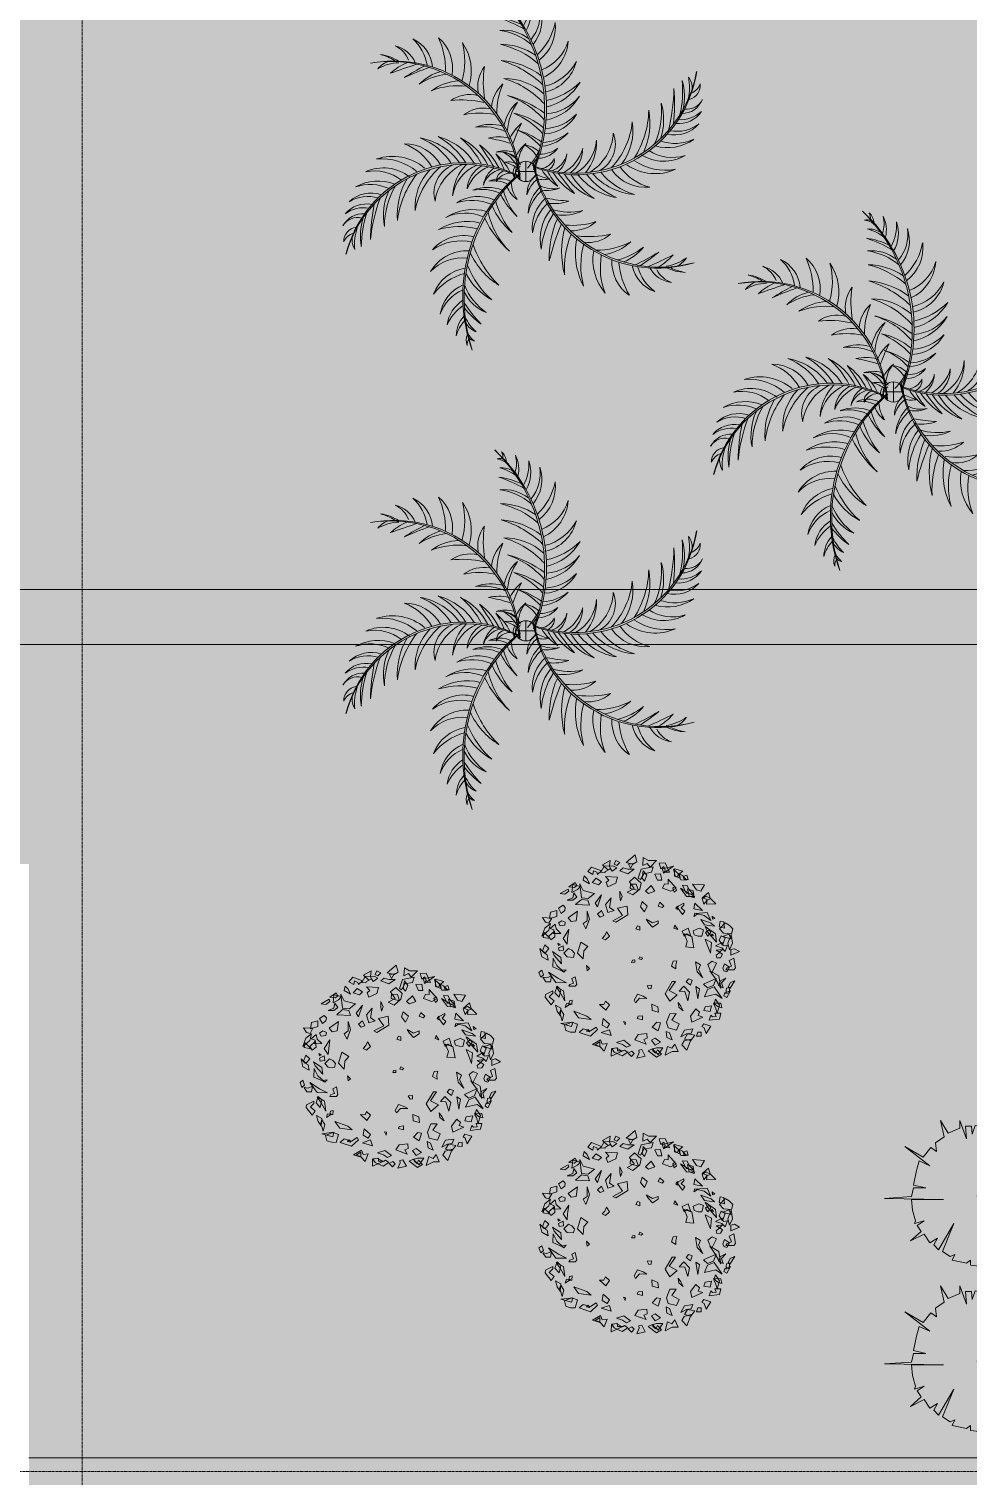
# Model space of a CAD drawing. Header units: millimetres. Extents: x 5359 to 218750, y -16347 to 109893.
# Drawn here: x 54663 to 59772, y 53512 to 61388 of the extents above; entities that cross this region are included whole.
import ezdxf

# ---------------------------------------------------------------- set-up
doc = ezdxf.new("R2010")
doc.units = ezdxf.units.MM
doc.linetypes.add('Grid Line', pattern=[22.225, 12.7, -3.175, 3.175, -3.175])
for name, color, linetype, lineweight in [('A-FLOR-PATT', 8, 'Continuous', 9), ('G-IMPT', 8, 'Continuous', 9), ('L-PLNT', 71, 'Continuous', 9), ('M-EQPM', 50, 'Continuous', 9), ('S-GRID-1', 1, 'Grid Line', 9)]:
    doc.layers.add(name, color=color, linetype=linetype, lineweight=lineweight)

# ---------------------------------------------------------------- blocks, each defined once
blk = doc.blocks.new('CAY PHAT TAI NUI - CAY PHAT TAI NUI_dwg-2249753-TKCS_MB ĐỊNH VỊ CỔNG-HÀNG RÀO')
at = {"layer": 'G-IMPT'}
for p, q in [((-27, 87), (-27, -143)), ((-142, -28), (88, -28))]:
    blk.add_line(p, q, dxfattribs=at)
blk.add_circle((-27, -28), 115, dxfattribs=at)
for centre, radius, start, end in [((1555, 686), 1817, 132.6655, 202.0611), ((1648, 675), 1889, 134.4929, 201.0725), ((351, 1881), 159, 129.8765, 177.3831), ((364, 1937), 133, 150.0492, 183.9567), ((217, 1687), 426, 160.9738, 220.018), ((264, 1759), 455, 171.5441, 219.4959), ((308, 1769), 392, 160.4234, 210.435), ((470, 1868), 533, 176.5724, 207.5063), ((400, 1808), 348, 153.5375, 193.5552), ((436, 1876), 358, 165.8758, 197.2634), ((407, 1302), 537, 105.1462, 127.4691), ((251, 1560), 260, 86.5707, 121.104), ((332, 1703), 221, 98.9889, 134.5565), ((270, 1833), 92.7, 72.3495, 118.8394), ((112, 1610), 475, 173.6919, 232.0994), ((310, 1788), 681, 190.6526, 226.6689), ((739, 314), 1475, 108.2479, 120.279), ((405, 816), 908, 98.1075, 114.8799), ((361, 880), 698, 97.7367, 130.2132), ((226, 1098), 476, 85.0356, 127.2973), ((1255, 1143), 453, 130.5291, 189.4624), ((1762, 1122), 880, 155.5161, 180.8777), ((-15, 1484), 494, 183.9122, 244.6665), ((-29, 1588), 498, 196.0518, 249.1113), ((498, 426), 1017, 103.6674, 130.6694), ((272, 683), 732, 91.1382, 124.0248), ((1161, 1107), 571, 145.2695, 196.441), ((1466, 1224), 802, 164.9316, 196.0539), ((1417, 1124), 388, 115.1104, 175.1685), ((1585, 1104), 499, 131.8546, 171.2598), ((1531, 1072), 333, 103.3982, 156.4869), ((1578, 1129), 295, 114.9497, 158.8367), ((-152, 1325), 460, 193.1436, 257.542), ((-110, 1475), 553, 207.4653, 256.2646), ((603, 91), 1193, 107.2093, 133.4993), ((323, 366), 868, 94.8524, 127.2209), ((1468, -209), 1434, 79.4254, 175.9631), ((1504, -245), 1464, 81.0545, 175.1756), ((-655, 991), 1109, 349.3845, 8.7831), ((147, 934), 371, 347.8793, 37.5984), ((200, -1375), 2671, 64.5854, 71.0796), ((298, -535), 1890, 56.3077, 64.245), ((-702, -4786), 6272, 69.406, 72.2405), ((1059, 604), 656, 47.2245, 66.3575), ((1679, 822), 480, 97.2797, 124.4634), ((1398, 714), 491, 58.9885, 88.6049), ((1787, 687), 634, 105.42, 120.9079), ((1449, 975), 257, 38.3487, 73.8532), ((-586, 1353), 1400, 190.2203, 290.1421), ((-605, 1310), 1375, 188.6175, 290.9058), ((-1699, 914), 215, 143.1261, 181.9236), ((-1314, 928), 569, 168.36, 193.4581), ((-1105, 816), 720, 164.9542, 191.1318), ((-516, 891), 1289, 175.0476, 192.4111), ((-83, 1557), 801, 225.5325, 257.3267), ((-121, 1291), 605, 210.2813, 256.7926), ((501, 74), 993, 106.4031, 138.081), ((219, 360), 667, 89.9, 132.4205), ((698, 413), 586, 53.9406, 86.7899), ((777, 335), 746, 57.193, 82.7939), ((795, 583), 540, 44.4905, 74.8429), ((-1841, 948), 164, 173.6087, 255.3147), ((-1833, 1026), 181, 199.2253, 246.7417), ((594, 731), 2307, 175.4785, 185.487), ((254, 931), 1960, 180.5402, 194.9077), ((-140, 1117), 576, 210.3308, 258.2326), ((-226, 1141), 517, 217.4708, 266.0439), ((469, -312), 1181, 104.1189, 126.9152), ((474, -60), 940, 108.1558, 139.078), ((-537, 630), 838, 359.6532, 23.468), ((-32, 675), 392, 2.9263, 47.5949), ((609, 473), 371, 54.8217, 104.5408), ((743, 123), 821, 68.5185, 97.1248), ((-1855, 873), 195, 206.2075, 278.3171), ((-1792, 885), 257, 202.53, 269.2067), ((-932, 560), 658, 163.4115, 199.2714), ((-652, 659), 915, 174.4333, 204.6254), ((-648, 519), 787, 169.2846, 205.0198), ((-352, 695), 1070, 181.598, 212.3759), ((-471, 387), 654, 3.4409, 34.7173), ((-256, 396), 486, 11.1959, 48.3015), ((443, 300), 392, 53.9226, 98.5912), ((700, -326), 1109, 83.637, 103.0356), ((-1757, 832), 318, 214.5411, 275.4551), ((-1783, 903), 344, 226.9372, 274.4317), ((-1742, 834), 407, 232.7631, 281.0044), ((-1711, 757), 371, 221.6824, 282.5793), ((-621, 436), 621, 170.7591, 217.8247), ((-355, 622), 884, 185.6411, 223.5203), ((-220, 834), 437, 209.251, 267.4647), ((-208, 1004), 549, 224.3227, 265.8007), ((260, -110), 757, 101.5461, 130.3104), ((470, -234), 938, 112.642, 137.4329), ((-316, 124), 519, 23.4136, 49.3727), ((-1702, -347), 1928, 19.23, 26.6394), ((372, 20), 486, 69.441, 106.5465), ((500, -204), 838, 78.0495, 101.8643), ((-1635, 761), 519, 235.0666, 285.6208), ((-1718, 805), 515, 245.4761, 288.9065), ((-701, 283), 342, 158.8472, 243.0968), ((-475, 433), 545, 182.7548, 239.8242), ((-163, 711), 456, 221.0382, 264.3552), ((-191, 807), 507, 231.3553, 266.6037), ((303, -383), 857, 105.2804, 126.3421), ((303, -174), 658, 110.0896, 138.9984), ((721, -1550), 1928, 99.6827, 107.092), ((279, -155), 519, 76.9493, 102.9084), ((463, -174), 654, 83.0252, 114.3015), ((1020, -263), 688, 116.7081, 153.6869), ((1335, -389), 969, 130.1064, 152.7587), ((1149, -314), 705, 105.0601, 147.7387), ((1406, -413), 896, 119.4093, 147.3895), ((1296, -346), 709, 100.2908, 144.0247), ((1441, -339), 742, 111.436, 147.2707), ((-1688, 627), 496, 253.0795, 302.6056), ((-289, 301), 540, 177.157, 219.4208), ((-366, 358), 463, 183.7789, 241.043), ((-240, 351), 448, 195.2039, 241.2333), ((-348, 223), 324, 178.1536, 236.2901), ((-202, 187), 290, 183.2996, 229.6206), ((-241, 225), 258, 192.0811, 252.8057), ((-159, 411), 290, 216.7085, 267.5007), ((-187, 507), 339, 232.7518, 269.7736), ((15, -2), 276, 95.894, 134.6668), ((382, 435), 602, 201.4489, 224.7395), ((104, 247), 284, 186.3094, 223.0804), ((146, -41), 351, 116.9691, 150.5256), ((-267, 67), 324, 3.0252, 42.9115), ((-270, -18), 389, 22.3429, 51.7944), ((284, -93), 290, 100.082, 150.8741), ((382, -112), 339, 116.1252, 153.147), ((271, -130), 324, 83.4105, 123.2969), ((205, -183), 389, 74.5276, 103.9792), ((683, -285), 587, 128.9882, 154.5528), ((834, -220), 651, 143.0281, 161.2689), ((920, -305), 717, 126.2722, 154.0079), ((4229, -2339), 4556, 145.0164, 148.7416), ((1346, -178), 464, 89.3204, 151.136), ((1545, -262), 581, 109.4272, 151.0014), ((-1552, 350), 1464, 254.7886, 348.9098), ((-1520, 310), 1434, 253.1595, 349.6972), ((-1592, 574), 486, 240.2787, 301.8143), ((-1611, 611), 625, 259.4757, 304.2065), ((-1494, 512), 565, 245.8985, 304.4712), ((-1571, 359), 581, 283.7506, 325.3247), ((-234, 97), 117, 169.3573, 249.7771), ((-179, 187), 183, 202.0223, 262.5403), ((-78, -112), 183, 5.2465, 51.9003), ((663, -1348), 1400, 15.8969, 115.8188), ((338, -392), 486, 105.4698, 124.689), ((678, -1304), 1375, 14.2942, 116.5824), ((166, -194), 274, 81.1818, 112.0501), ((0, -41), 117, 332.5815, 32.6083), ((166, -227), 290, 8.9763, 55.2972), ((219, -386), 448, 20.8805, 66.9099), ((314, -248), 324, 3.8302, 61.9668), ((346, -380), 463, 9.4556, 66.7197), ((263, -331), 540, 2.8337, 45.0974), ((462, -444), 545, 8.4315, 65.5008), ((671, -273), 342, 344.5238, 68.7734), ((361, -644), 884, 11.3177, 49.1969), ((1484, -422), 565, 71.5751, 130.1478), ((1610, -509), 625, 85.1523, 129.8831), ((1587, -474), 486, 65.9553, 127.491), ((-1382, 256), 464, 263.6437, 325.4594), ((-1460, 425), 742, 285.7594, 321.594), ((-1316, 417), 709, 274.6142, 318.3481), ((-1418, 496), 896, 293.7326, 321.7128), ((-1172, 371), 705, 279.3835, 322.062), ((-1049, 307), 688, 291.0314, 328.0102), ((-1350, 465), 969, 304.4297, 327.082), ((-945, 340), 717, 300.5955, 328.3312), ((-4036, 2691), 4556, 319.3398, 323.065), ((-711, 296), 587, 303.3116, 328.8762), ((-868, 247), 651, 317.3515, 335.5923), ((-377, 368), 486, 279.2039, 298.4231), ((-228, 153), 274, 254.9159, 285.7842), ((-367, -383), 339, 15.5459, 52.5677), ((-330, -289), 290, 359.5026, 50.2948), ((-1217, -1468), 1889, 341.9561, 48.5357), ((-1130, -1436), 1817, 340.1287, 49.5243), ((-214, -140), 351, 324.4323, 357.9888), ((265, -400), 290, 64.1718, 114.9639), ((143, -229), 183, 27.699, 88.2169), ((334, -473), 339, 80.215, 117.2368), ((189, -134), 117, 355.0339, 75.4538), ((208, -260), 258, 17.7578, 78.4823), ((607, -432), 621, 356.4358, 43.5014), ((365, -717), 1070, 7.2747, 38.0526), ((642, -513), 787, 354.9612, 30.6965), ((1688, -517), 496, 78.7561, 128.2822), ((1649, -656), 519, 60.7432, 111.2974), ((-339, 100), 324, 257.1446, 297.031), ((-267, 146), 389, 248.2617, 277.7133), ((-538, -663), 437, 352.0451, 50.2588), ((-545, -624), 507, 14.1494, 49.3978), ((-508, -531), 456, 3.8323, 47.1493), ((-416, -94), 658, 317.5529, 346.4616), ((-512, 91), 857, 312.7436, 333.8053), ((-80, -114), 276, 303.3573, 342.13), ((407, -664), 456, 68.5015, 111.8185), ((475, -738), 507, 78.8186, 114.0669), ((513, -748), 437, 56.7143, 114.928), ((660, -652), 915, 0.11, 30.302), ((1736, -691), 515, 71.1528, 114.5832), ((929, -526), 658, 349.0881, 24.948), ((1724, -644), 371, 47.3591, 108.2559), ((-215, -1012), 1960, 6.2169, 20.5843), ((1762, -718), 407, 58.4397, 106.6811), ((-525, 165), 654, 256.7593, 288.0357), ((-456, -38), 486, 243.1751, 280.2806), ((-631, 1561), 1928, 273.4168, 280.8261), ((-344, 126), 519, 250.6834, 276.6425), ((-724, -797), 534, 347.879, 38.8732), ((-650, -791), 549, 7.1168, 48.5948), ((-591, -118), 938, 320.1052, 344.8961), ((-348, -131), 757, 309.0093, 337.7736), ((581, -904), 549, 71.7859, 113.264), ((573, -1036), 576, 57.794, 105.6958), ((-573, -846), 2307, 1.1551, 11.1637), ((1777, -714), 318, 40.2177, 101.1317), ((1810, -783), 344, 52.6139, 100.1084), ((-559, 199), 838, 251.7836, 275.5984), ((-557, -308), 392, 227.6568, 272.3253), ((-3068, -1735), 2861, 14.0564, 22.8618), ((-1378, -1007), 1086, 358.2571, 23.9141), ((-1097, -995), 900, 5.4665, 32.5493), ((-514, -275), 940, 315.619, 346.5413), ((-626, -48), 1181, 311.5821, 334.3785), ((661, -1017), 517, 64.934, 113.5071), ((637, -1199), 605, 57.7445, 104.2558), ((726, -1453), 801, 72.9957, 104.79), ((548, -896), 1289, 0.7243, 18.0878), ((1817, -764), 257, 28.2066, 94.8834), ((1126, -763), 720, 350.6309, 16.8085), ((1879, -745), 195, 31.8841, 103.9938), ((-744, 342), 1109, 257.3711, 276.7697), ((-741, -462), 371, 228.5558, 278.2749), ((-1431, -947), 841, 333.0371, 10.588), ((-1492, -1128), 1027, 355.921, 22.071), ((-1463, -933), 1030, 344.9174, 15.2332), ((680, -1215), 460, 40.6068, 105.0053), ((711, -1368), 553, 54.9285, 103.7278), ((1345, -854), 569, 354.0366, 19.1347), ((1872, -822), 164, 359.2853, 80.9914), ((1727, -802), 215, 328.8028, 7.6003), ((1872, -900), 181, 24.902, 72.4184), ((1136, 4622), 6272, 243.1401, 245.9747), ((-1202, -543), 656, 220.9587, 240.0916), ((-132, 1330), 2671, 238.3195, 244.8137), ((-321, 506), 1890, 230.0418, 237.9791), ((-938, -551), 540, 218.2246, 248.577), ((-892, -306), 746, 230.9271, 256.528), ((-835, -99), 821, 242.2526, 270.8589), ((-823, -392), 586, 227.6747, 260.5241), ((-1359, -1032), 571, 319.0036, 10.1751), ((-1674, -1115), 802, 338.6657, 9.788), ((-1534, -1095), 883, 344.6764, 16.0059), ((-559, -468), 1193, 314.6726, 340.9626), ((-184, -583), 868, 302.3156, 334.6841), ((631, -1420), 494, 31.3755, 92.1297), ((-1552, -615), 491, 232.7226, 262.339), ((-1631, -869), 257, 212.0828, 247.5873), ((-1843, -692), 480, 271.0138, 298.1976), ((-1935, -546), 634, 279.1542, 294.6421), ((-1722, -957), 333, 277.1323, 330.2211), ((-1775, -1008), 295, 288.6838, 332.5709), ((-1615, -1021), 388, 288.8445, 348.9026), ((-1780, -983), 499, 305.5887, 344.9939), ((-1456, -1057), 453, 304.2632, 3.1965), ((-1958, -981), 880, 329.2502, 354.6118), ((-312, -717), 1017, 311.1306, 338.1326), ((692, -1506), 498, 43.515, 96.5745), ((576, -1590), 475, 21.1552, 79.5627), ((7, -841), 732, 298.6014, 331.488), ((483, -1839), 681, 38.1159, 74.1321), ((19, -1057), 698, 305.1999, 337.6764), ((240, -1188), 476, 292.4989, 334.7606), ((520, -1707), 426, 8.437, 67.4813), ((511, -1792), 455, 19.0073, 66.9591), ((-577, -729), 1475, 315.7112, 327.7422), ((-50, -1020), 908, 305.5707, 322.3431), ((378, -1984), 533, 24.0356, 54.9695), ((476, -1821), 392, 7.8866, 57.8982), ((173, -1452), 537, 312.6095, 334.9323), ((431, -1610), 260, 294.034, 328.5673), ((412, -1975), 358, 13.3391, 44.7266), ((413, -1898), 348, 1.0007, 41.0185), ((424, -1774), 221, 306.4521, 342.0198), ((540, -1860), 92.7, 279.8128, 326.3027), ((504, -1996), 133, 357.5124, 31.4199), ((490, -1941), 159, 337.3398, 24.8463)]:
    blk.add_arc(centre, radius, start, end, dxfattribs=at)
blk = doc.blocks.new('CAY PHAT TAI NUI - CAY PHAT TAI NUI-2271499-TKCS_MB ĐỊNH VỊ CỔNG-HÀNG RÀO')
at = {"extrusion": (0, 0, -1), "xscale": 0.48, "yscale": 0.48, "zscale": -0.48, "rotation": 180}
blk.add_blockref('CAY PHAT TAI NUI - CAY PHAT TAI NUI_dwg-2249753-TKCS_MB ĐỊNH VỊ CỔNG-HÀNG RÀO', (0, 0), dxfattribs=at)
blk = doc.blocks.new('CAY BACH TRINH - CAY BACH TRINH_dwg-2249800-TKCS_MB ĐỊNH VỊ CỔNG-HÀNG RÀO')
at = {"layer": 'G-IMPT', "flags": 128}
for points in [[(7, 1749), (-25, 1628), (43, 1591), (160, 1616)], [(-715, 1368), (-728, 1408), (-805, 1472), (-663, 1508), (-663, 1385)], [(-648, 1504), (-672, 1392), (-758, 1347), (-746, 1419), (-706, 1444)], [(-477, 1437), (-459, 1512), (-646, 1555)], [(-578, 1452), (-505, 1613), (-404, 1608), (-431, 1511), (-482, 1548), (-505, 1489), (-486, 1456)], [(-357, 1653), (-250, 1541), (-201, 1603), (-123, 1566), (-133, 1703), (-220, 1653)], [(-83, 1327), (-48, 1351), (-99, 1506), (-301, 1542), (-270, 1454), (-140, 1428)], [(-133, 1478), (-191, 1403), (-152, 1303), (-113, 1353)], [(23, 1503), (131, 1428), (267, 1478), (209, 1528), (131, 1503)], [(121, 1587), (40, 1602), (86, 1521)], [(335, 1653), (267, 1616), (316, 1566), (365, 1591)], [(533, 1553), (590, 1452), (520, 1446), (509, 1467), (423, 1512), (399, 1468), (319, 1525), (383, 1562)], [(423, 1516), (443, 1553), (433, 1653), (560, 1578), (472, 1491)], [(579, 1478), (745, 1541), (813, 1466), (725, 1416), (716, 1478), (657, 1453), (647, 1416)], [(-1174, 1238), (-1112, 1130), (-1037, 1152), (-972, 1252)], [(-989, 1076), (-860, 1099), (-799, 1231), (-876, 1225), (-913, 1152)], [(-874, 1403), (-896, 1328), (-826, 1327), (-809, 1379)], [(-870, 1320), (-769, 1323), (-719, 1438), (-798, 1395)], [(-556, 1333), (-692, 1179), (-600, 1129), (-460, 1181), (-492, 1255), (-553, 1247)], [(-428, 1425), (-446, 1319), (-376, 1318), (-327, 1420)], [(14, 1366), (-94, 1266), (-74, 1166), (43, 1066), (140, 1116), (23, 1178), (101, 1291)], [(-50, 1140), (92, 1178), (86, 1252), (-14, 1249)], [(511, 1378), (306, 1366), (335, 1266), (472, 1203), (501, 1278), (452, 1316)], [(667, 1353), (579, 1291), (628, 1241), (735, 1278)], [(696, 1091), (891, 1141), (949, 1253), (920, 1016), (803, 1003)], [(871, 1391), (823, 1341), (784, 1253), (891, 1316)], [(1064, 1244), (1080, 1108), (985, 1158), (937, 1212)], [(1027, 1278), (998, 1228), (1037, 1191), (1135, 1203)], [(-1364, 914), (-1208, 910), (-1218, 988), (-1136, 1017), (-1240, 1107), (-1267, 1010)], [(-1164, 910), (-1135, 1007), (-1204, 1044), (-1282, 1000), (-1216, 980)], [(-766, 1181), (-866, 1042), (-1009, 1038), (-900, 1094)], [(-996, 1019), (-915, 1047), (-883, 1171), (-978, 1137)], [(-697, 1145), (-671, 1210), (-634, 1180), (-660, 1114)], [(-269, 1228), (-328, 1128), (-220, 1091), (-172, 1128)], [(267, 1128), (228, 1041), (257, 966), (267, 1041)], [(413, 1016), (443, 853), (365, 803), (472, 766), (511, 903)], [(647, 866), (579, 1066), (686, 928)], [(813, 978), (784, 891), (1018, 903), (920, 991)], [(1047, 1103), (998, 1028), (1066, 978), (1164, 978), (1066, 1016)], [(1144, 1166), (1135, 1128), (1203, 1078), (1281, 1091)], [(-1279, 631), (-1217, 768), (-1027, 752), (-1169, 714)], [(-1010, 928), (-1137, 803), (-990, 828)], [(-993, 702), (-1009, 756), (-1064, 751)], [(-840, 791), (-799, 735), (-718, 839), (-724, 876), (-821, 927), (-821, 894), (-775, 847)], [(-717, 878), (-717, 816), (-688, 841)], [(-415, 941), (-483, 878), (-454, 853), (-386, 878)], [(-113, 953), (-201, 878), (-152, 778), (-84, 866)], [(140, 878), (131, 728), (335, 603), (384, 628), (218, 716), (306, 841)], [(579, 803), (540, 716), (599, 691), (647, 741)], [(823, 791), (784, 653), (842, 491), (891, 578), (823, 628)], [(988, 791), (1008, 628), (1096, 616), (1144, 678)], [(1261, 753), (1203, 803), (1193, 853), (1232, 891), (1310, 841)], [(1339, 702), (1463, 665), (1444, 774), (1337, 802)], [(-1595, 553), (-1527, 591), (-1429, 491), (-1497, 416), (-1634, 403), (-1653, 491)], [(-1424, 524), (-1440, 618), (-1501, 607), (-1513, 501)], [(-1380, 266), (-1361, 403), (-1185, 528), (-1224, 441)], [(-1302, 703), (-1351, 666), (-1312, 653)], [(-1109, 650), (-1174, 560), (-1345, 537), (-1285, 585)], [(-1065, 367), (-1127, 366), (-1158, 473), (-1082, 500), (-981, 458), (-1000, 389)], [(-942, 366), (-893, 503), (-795, 453), (-825, 366), (-873, 403)], [(-721, 477), (-654, 499), (-671, 550)], [(-220, 591), (-289, 516), (-386, 578), (-386, 628), (-289, 591), (-181, 653)], [(-74, 528), (-35, 541), (-6, 491), (-74, 466)], [(1310, 591), (1252, 628), (1193, 603), (1203, 553), (1281, 541)], [(1270, 413), (1394, 410), (1386, 473), (1452, 496), (1368, 568), (1347, 490)], [(1422, 673), (1471, 586), (1531, 604), (1583, 684)], [(1447, 578), (1476, 466), (1593, 366), (1544, 503)], [(-1597, 135), (-1570, 248), (-1626, 391), (-1648, 247)], [(-1619, 320), (-1482, 361), (-1595, 398)], [(-1363, 198), (-1471, 259), (-1494, 200), (-1562, 210), (-1523, 107), (-1467, 166)], [(-1478, 213), (-1422, 297), (-1459, 373), (-1523, 336)], [(-1328, 370), (-1279, 378), (-1302, 402)], [(-1274, 77), (-1290, 255), (-1183, 312), (-1221, 219)], [(-1283, 435), (-1251, 475), (-1188, 428), (-1232, 366)], [(-855, 181), (-881, 279), (-825, 405), (-958, 362), (-994, 169)], [(491, 441), (443, 366), (511, 303), (569, 328), (521, 378)], [(813, 191), (881, 116), (891, -22), (988, 78), (930, 266)], [(1135, 478), (1232, 328), (1164, 228), (1154, 328)], [(1378, 453), (1369, 353), (1437, 303), (1476, 366)], [(1553, 425), (1451, 325), (1568, 345)], [(-1619, 40), (-1622, 139), (-1683, 152), (-1767, 105)], [(-1482, 60), (-1448, -1), (-1384, -6), (-1369, 43), (-1433, 90)], [(-1478, 141), (-1429, 91), (-1371, 128)], [(-74, 16), (-123, -9), (-94, -34), (-55, -22)], [(1085, 125), (1140, 155), (1218, 75), (1163, 15), (1054, 5), (1038, 75)], [(1310, 166), (1300, 116), (1222, 128), (1232, 203)], [(1256, -105), (1272, 5), (1412, 105), (1381, 35)], [(1319, 245), (1280, 215), (1311, 205)], [(1476, 153), (1534, 78), (1583, 116), (1544, 216)], [(1624, 156), (1594, 16), (1487, -41), (1502, 50), (1551, 81)], [(-1595, -47), (-1673, -9), (-1702, -172), (-1673, -209), (-1536, -209), (-1556, -172), (-1634, -147)], [(-1515, -106), (-1486, -178), (-1501, -227), (-1553, -242), (-1599, -161)], [(-1449, -521), (-1419, -309), (-1263, -222), (-1351, -346)], [(-1291, -267), (-1232, -115), (-1304, -62), (-1376, -95)], [(-1145, -345), (-1046, -242), (-1021, -71), (-1105, -125), (-1069, -201)], [(-688, -191), (-610, -147), (-641, -60), (-704, -55), (-685, -122)], [(11, -79), (65, -80), (51, -44), (11, -37)], [(832, -134), (784, -184), (823, -222)], [(1179, -205), (1218, -245), (1264, -215)], [(1398, -9), (1408, -159), (1232, -234), (1339, -134)], [(1563, -293), (1595, -211), (1641, -250), (1609, -331)], [(-1604, -526), (-1578, -497), (-1615, -421), (-1690, -396)], [(-1489, -516), (-1411, -473), (-1448, -396), (-1534, -351), (-1465, -430)], [(-1224, -515), (-1157, -451), (-1369, -353), (-1324, -476)], [(-935, -470), (-860, -411), (-900, -361), (-966, -383)], [(-888, -735), (-838, -578), (-745, -570), (-823, -487), (-921, -590)], [(-582, -741), (-504, -613), (-626, -407), (-681, -406), (-575, -561), (-711, -631)], [(-229, -532), (-269, -525), (-272, -467), (-200, -477)], [(1085, -355), (1023, -325), (999, -455), (1023, -485), (1132, -485), (1116, -455), (1054, -435)], [(1477, -247), (1352, -421), (1173, -426), (1309, -356)], [(1330, -484), (1271, -546), (1300, -671), (1369, -596)], [(1427, -309), (1447, -409), (1525, -409), (1573, -334), (1505, -346)], [(-1553, -680), (-1504, -649), (-1521, -598), (-1613, -563)], [(-1546, -521), (-1536, -609), (-1595, -596), (-1604, -509)], [(-1173, -669), (-1368, -622), (-1473, -694), (-1336, -498), (-1227, -542)], [(-1390, -946), (-1429, -809), (-1361, -709), (-1332, -796), (-1361, -846)], [(-1024, -493), (-1058, -702), (-1088, -530)], [(-129, -656), (-34, -622), (23, -722), (0, -767), (-69, -688), (-193, -693)], [(1124, -735), (1132, -805), (1085, -795), (1077, -725)], [(1202, -735), (1225, -565), (1350, -495), (1280, -595)], [(1384, -736), (1435, -805), (1537, -675), (1529, -628), (1408, -565), (1408, -607), (1465, -665)], [(-1468, -852), (-1402, -831), (-1326, -772), (-1450, -777)], [(-1251, -1066), (-1426, -1044), (-1452, -946), (-1351, -943), (-1371, -1002), (-1308, -1008), (-1282, -979)], [(-1270, -915), (-1163, -901), (-1183, -834), (-1295, -817)], [(-1144, -1010), (-957, -1095), (-936, -993), (-1027, -873), (-1088, -926), (-1063, -982)], [(-811, -903), (-736, -844), (-727, -764), (-770, -826)], [(-698, -1231), (-557, -1193), (-527, -1096), (-584, -953), (-693, -951), (-619, -1061), (-741, -1124)], [(-393, -926), (-281, -901), (-277, -790), (-378, -835)], [(614, -795), (506, -893), (444, -803), (510, -740), (536, -796)], [(1048, -911), (967, -1024), (753, -1052), (829, -993)], [(1193, -846), (1173, -780), (1104, -785)], [(1249, -1075), (1218, -965), (1272, -885), (1295, -955), (1272, -995)], [(1359, -809), (1271, -859), (1281, -984), (1330, -909)], [(-1130, -1172), (-1165, -1196), (-1203, -1289), (-1280, -1164), (-1162, -1128)], [(-771, -1348), (-831, -1232), (-975, -1212), (-947, -1284), (-866, -1298)], [(-384, -1242), (-286, -1181), (-363, -1098), (-424, -1108)], [(-120, -1056), (-31, -1033), (-45, -997), (-117, -988)], [(176, -1143), (205, -1087), (168, -1096)], [(411, -1324), (581, -1272), (441, -1226)], [(550, -1034), (443, -1134), (482, -1196), (569, -1146)], [(667, -1184), (647, -1221), (764, -1334), (959, -1271), (891, -1209), (764, -1246)], [(775, -1261), (835, -1251), (807, -1222)], [(1103, -1266), (1025, -1267), (986, -1133), (1081, -1099), (1208, -1151), (1184, -1238)], [(1066, -1096), (1086, -1171), (1271, -1121)], [(-1117, -1335), (-1039, -1334), (-1059, -1267), (-1114, -1266)], [(-883, -1296), (-1010, -1321), (-942, -1409), (-834, -1384)], [(-872, -1573), (-787, -1482), (-829, -1416), (-944, -1384)], [(-505, -1659), (-547, -1509), (-620, -1542), (-671, -1472), (-727, -1598), (-626, -1595)], [(-622, -1399), (-535, -1360), (-523, -1254), (-580, -1280)], [(-336, -1491), (-270, -1405), (-332, -1372), (-423, -1439)], [(-180, -1469), (12, -1396), (-45, -1309), (-194, -1290), (-200, -1370), (-142, -1392)], [(323, -1445), (199, -1404), (83, -1492), (153, -1523), (221, -1476)], [(731, -1476), (595, -1400), (567, -1474), (481, -1461), (531, -1590), (600, -1516)], [(608, -1509), (686, -1484), (608, -1434)], [(-386, -1646), (-464, -1534), (-357, -1534), (-289, -1559)], [(-215, -1584), (-355, -1693), (-443, -1641), (-373, -1567), (-346, -1624), (-297, -1583), (-299, -1545)], [(-55, -1574), (-63, -1616), (-24, -1708), (-167, -1674), (-109, -1565)], [(69, -1680), (123, -1624), (62, -1590), (23, -1629)], [(228, -1671), (131, -1609), (189, -1571), (209, -1584), (306, -1584), (306, -1534), (404, -1546), (365, -1609)], [(411, -1674), (406, -1550), (330, -1534), (226, -1592)]]:
    blk.add_lwpolyline(points, close=True, dxfattribs=at)
blk = doc.blocks.new('CAY BACH TRINH - CAY BACH TRINH-2271498-TKCS_MB ĐỊNH VỊ CỔNG-HÀNG RÀO')
at = {"extrusion": (0, 0, -1), "xscale": 0.3200000000000001, "yscale": 0.3200000000000001, "zscale": -0.3200000000000001, "rotation": 180}
blk.add_blockref('CAY BACH TRINH - CAY BACH TRINH_dwg-2249800-TKCS_MB ĐỊNH VỊ CỔNG-HÀNG RÀO', (0, 0), dxfattribs=at)
blk = doc.blocks.new('CAY MAI VAN PHUC - CAY DUC SOC_dwg-2256080-TKCS_MB ĐỊNH VỊ CỔNG-HÀNG RÀO')
at = {"layer": 'G-IMPT', "flags": 128}
blk.add_lwpolyline([(32.8, 479.5), (12.9, 293.4), (6.2, 771.8), (-13.8, 346.6), (-60.3, 479.5), (-67, 419.7), (-133.5, 499.4), (-126.8, 413), (-206.6, 479.5), (-173.4, 359.9), (-213.3, 426.3), (-293.1, 379.8), (-279.8, 346.6), (-319.7, 373.2), (-366.2, 320), (-326.3, 273.5), (-472.6, 306.7), (-359.6, 246.9), (-426.1, 246.9), (-446, 207.1), (-419.4, 173.8), (-452.7, 167.2), (-466, 67.5), (-439.4, 67.5), (-472.6, 47.6), (-439.4, 14.4), (-878.3, -78.6), (-80.3, -38.8), (-472.6, -105.2), (-446, -204.9), (-419.4, -198.2), (-419.4, -238.1), (-352.9, -324.5), (-326.3, -297.9), (-339.6, -364.4), (-313, -377.6), (-206.6, -271.3), (-366.2, -550.4), (-259.8, -417.5), (-213.3, -444.1), (-166.7, -417.5), (-166.7, -457.4), (-100.2, -470.7), (-19.9, -481.4), (-0.5, -390.9), (-0.5, -590.3), (26.2, -484), (86, -477.3), (86, -444.1), (112.6, -464), (212.4, -444.1), (192.4, -404.2), (225.7, -417.5), (278.9, -384.3), (199.1, -191.6), (305.5, -371), (338.7, -337.8), (312.1, -291.3), (365.3, -324.5), (405.2, -264.7), (498.3, -311.2), (425.2, -244.8), (451.8, -204.9), (405.2, -171.7), (471.7, -191.6), (465.1, -171.7), (485, -98.6), (491.7, -25.5), (272.2, -25.5), (677.9, -18.8), (491.7, -5.6), (478.4, 54.2), (391.9, 54.2), (478.4, 74.2), (458.4, 173.8), (438.5, 240.3), (365.3, 207.1), (538.2, 340), (411.9, 266.9), (358.7, 333.3), (318.8, 306.7), (325.4, 366.5), (265.6, 406.4), (292.2, 519.4), (239, 433), (159.2, 466.2), (159.2, 519.4), (112.6, 393.1), (119.3, 479.5), (79.4, 479.5), (72.7, 426.3), (52.8, 486.1)], close=True, dxfattribs=at)
at = {"layer": 'G-IMPT'}
blk.add_circle((0, 0), 38.6, dxfattribs=at)
blk = doc.blocks.new('CAY MAI VAN PHUC - CAY BONG TRANG-2256527-TKCS_MB ĐỊNH VỊ CỔNG-HÀNG RÀO')
at = {"extrusion": (0, 0, -1), "xscale": 0.7894736842105263, "yscale": 0.7894736842105263, "zscale": -0.7894736842105263, "rotation": 180}
blk.add_blockref('CAY MAI VAN PHUC - CAY DUC SOC_dwg-2256080-TKCS_MB ĐỊNH VỊ CỔNG-HÀNG RÀO', (0, 0), dxfattribs=at)
blk = doc.blocks.new('TKTC_NAP THAM BE NUOC NGAM_260130 - TKTC_XREF_260130_NAP THAM BE NUOC NGAM_dwg-4013458-TKCS_MB ĐỊNH VỊ CỔNG-HÀNG RÀO')
at = {"layer": 'G-IMPT'}
for p, q in [((-134909, 153914.7), (-149699, 153914.7)), ((-142334, 149189.7), (-148499, 149189.7))]:
    blk.add_line(p, q, dxfattribs=at)
at = {"layer": 'G-IMPT', "flags": 128}
for points in [[(-149699, 153614.7), (-142334, 153614.7), (-142334, 149189.7), (-148499, 149189.7)], [(-149699, 153614.7), (-142334, 153614.7), (-142334, 149189.7)]]:
    blk.add_lwpolyline(points, dxfattribs=at)
blk = doc.blocks.new('TKTC_NAP THAM BE NUOC NGAM_260130 - NẮP THĂM BỂ NƯỚC NGẦM-2336355-TKCS_MB ĐỊNH VỊ CỔNG-HÀNG RÀO')
blk.add_blockref('TKTC_NAP THAM BE NUOC NGAM_260130 - TKTC_XREF_260130_NAP THAM BE NUOC NGAM_dwg-4013458-TKCS_MB ĐỊNH VỊ CỔNG-HÀNG RÀO', (150009, -139814.7))

msp = doc.modelspace()

# ---------------------------------------------------------------- hatches: boundary and pattern name
at = {"layer": 'A-FLOR-PATT'}
h = msp.add_hatch(dxfattribs=at)
h.set_pattern_fill('FP_14', color=256, style=0, pattern_type=2)
h.set_pattern_definition([(0, (167.64, 11.2), (558.8, 558.8), [83.82, -16.764, 22.352, -16.764, -419.1]), (0, (167.64, 11.2), (558.8, 558.8), [-139.7, 83.82, -335.28]), (0, (139.7, 27.94), (558.8, 558.8), [55.88, -41.91, 83.82, -41.91, -335.28]), (0, (139.7, 27.94), (558.8, 558.8), [-223.52, 55.88, -279.4]), (0, (335.3, 251.46), (558.8, 558.8), [69.85, -27.94, 69.85, -391.16]), (0, (55.9, 363.2), (558.8, 558.8), [27.94, -55.88, 27.94, -447.04]), (90, (111.76, 363.2), (-558.8, 558.8), [50.292, -508.508]), (90, (279.4, 27.94), (-558.8, 558.8), [55.88, -502.92]), (90, (419.1, 251.46), (-558.8, 558.8), [55.88, -502.92]), (45, (352.04, 22.35), (0, 558.7996), [55.88, -734.383]), (135, (206.76, 22.35), (-558.7996, 0), [55.88, -734.383]), (63.435, (335.28, 25.15), (-0.0005, 558.8001), [55.88, -1193.635]), (75.964, (307.34, 27.94), (-0.00237, 558.80038), [55.88, -2248.111]), (75.964, (447.04, 251.46), (-0.00237, 558.80038), [44.704, -2259.287]), (75.964, (122.94, 363.22), (-0.00237, 558.80038), [39.116, -2264.875]), (104.036, (251.46, 27.94), (0.00237, 558.80038), [55.88, -2248.111]), (104.036, (391.16, 251.46), (0.00237, 558.80038), [44.704, -2259.287]), (104.036, (100.58, 363.22), (0.00237, 558.80038), [39.116, -2264.875]), (116.565, (223.52, 25.15), (0.0005, 558.8001), [55.88, -1193.634])])
h.paths.add_polyline_path([(58617.9, 53421.9), (60142.5, 53421.9), (60143.5, 55396.3), (60152.5, 55396.3), (60152.5, 55386.3), (62152.6, 55386.3), (62152.6, 55396.3), (62264.5, 55404), (62363.6, 55422.4), (62460.7, 55452.1), (62556.4, 55494.2), (62631.4, 55536.5), (62713.7, 55596.1), (62789, 55664.9), (62859.7, 55747.3), (62914.6, 55828.1), (62954.4, 55900.2), (62992.6, 55992.4), (63020.3, 56088.3), (63037, 56186.7), (63042.6, 56286.3), (63042.1, 61272.4), (63034.9, 61462.3), (63015.3, 61651.4), (62983.2, 61838.9), (62938.5, 62025), (62881.4, 62208.3), (62811.9, 62388), (62731.2, 62561.6), (62635.7, 62735.2), (62551.3, 62870.1), (62422.4, 63045.9), (62319, 63170.9), (62188.6, 63309.2), (62048.9, 63438.9), (61900.8, 63559.3), (61744.8, 63669.8), (61581.4, 63770.1), (61411, 63859.5), (61234, 63937.8), (61050.3, 64004.7), (60898.6, 64050.6), (60714.7, 64093.3), (60528.6, 64124), (60340.9, 64142.4), (60152.6, 64148.6), (60152.6, 64158.6), (54662.6, 64158.6), (54661.5, 61501.9), (53462.6, 61501.9), (53462.6, 61511.9), (53452.6, 61511.9), (53452.7, 60435.3), (53462.6, 60435.3), (53463.1, 56843.3), (54662.6, 56843.3), (54662.6, 53421.9), (54680.5, 53421.9)])

# ---------------------------------------------------------------- linework, layer by layer
at = {"layer": 'S-GRID-1'}
for p, q in [((54952.6, 13102.5), (54952.6, 80482.7)), ((135474.6, 53536.9), (24837.1, 53536.9))]:
    msp.add_line(p, q, dxfattribs=at)

# ---------------------------------------------------------------- block references
at = {"layer": 'L-PLNT', "rotation": 180}
for name, p in [('CAY PHAT TAI NUI - CAY PHAT TAI NUI-2271499-TKCS_MB ĐỊNH VỊ CỔNG-HÀNG RÀO', (57352.6, 60625.3)), ('CAY PHAT TAI NUI - CAY PHAT TAI NUI-2271499-TKCS_MB ĐỊNH VỊ CỔNG-HÀNG RÀO', (59352.6, 59425.3)), ('CAY PHAT TAI NUI - CAY PHAT TAI NUI-2271499-TKCS_MB ĐỊNH VỊ CỔNG-HÀNG RÀO', (57352.6, 58125.3)), ('CAY BACH TRINH - CAY BACH TRINH-2271498-TKCS_MB ĐỊNH VỊ CỔNG-HÀNG RÀO', (57962.6, 56333.3)), ('CAY BACH TRINH - CAY BACH TRINH-2271498-TKCS_MB ĐỊNH VỊ CỔNG-HÀNG RÀO', (56662.6, 55733.3)), ('CAY MAI VAN PHUC - CAY BONG TRANG-2256527-TKCS_MB ĐỊNH VỊ CỔNG-HÀNG RÀO', (59852.6, 55036.9)), ('CAY BACH TRINH - CAY BACH TRINH-2271498-TKCS_MB ĐỊNH VỊ CỔNG-HÀNG RÀO', (57962.6, 54833.3)), ('CAY MAI VAN PHUC - CAY BONG TRANG-2256527-TKCS_MB ĐỊNH VỊ CỔNG-HÀNG RÀO', (59852.6, 54136.9))]:
    msp.add_blockref(name, p, dxfattribs=at)
at = {"layer": 'M-EQPM'}
msp.add_blockref('TKTC_NAP THAM BE NUOC NGAM_260130 - NẮP THĂM BỂ NƯỚC NGẦM-2336355-TKCS_MB ĐỊNH VỊ CỔNG-HÀNG RÀO', (53152.6, 44236.9), dxfattribs=at)

doc.saveas('drawing.dxf')
